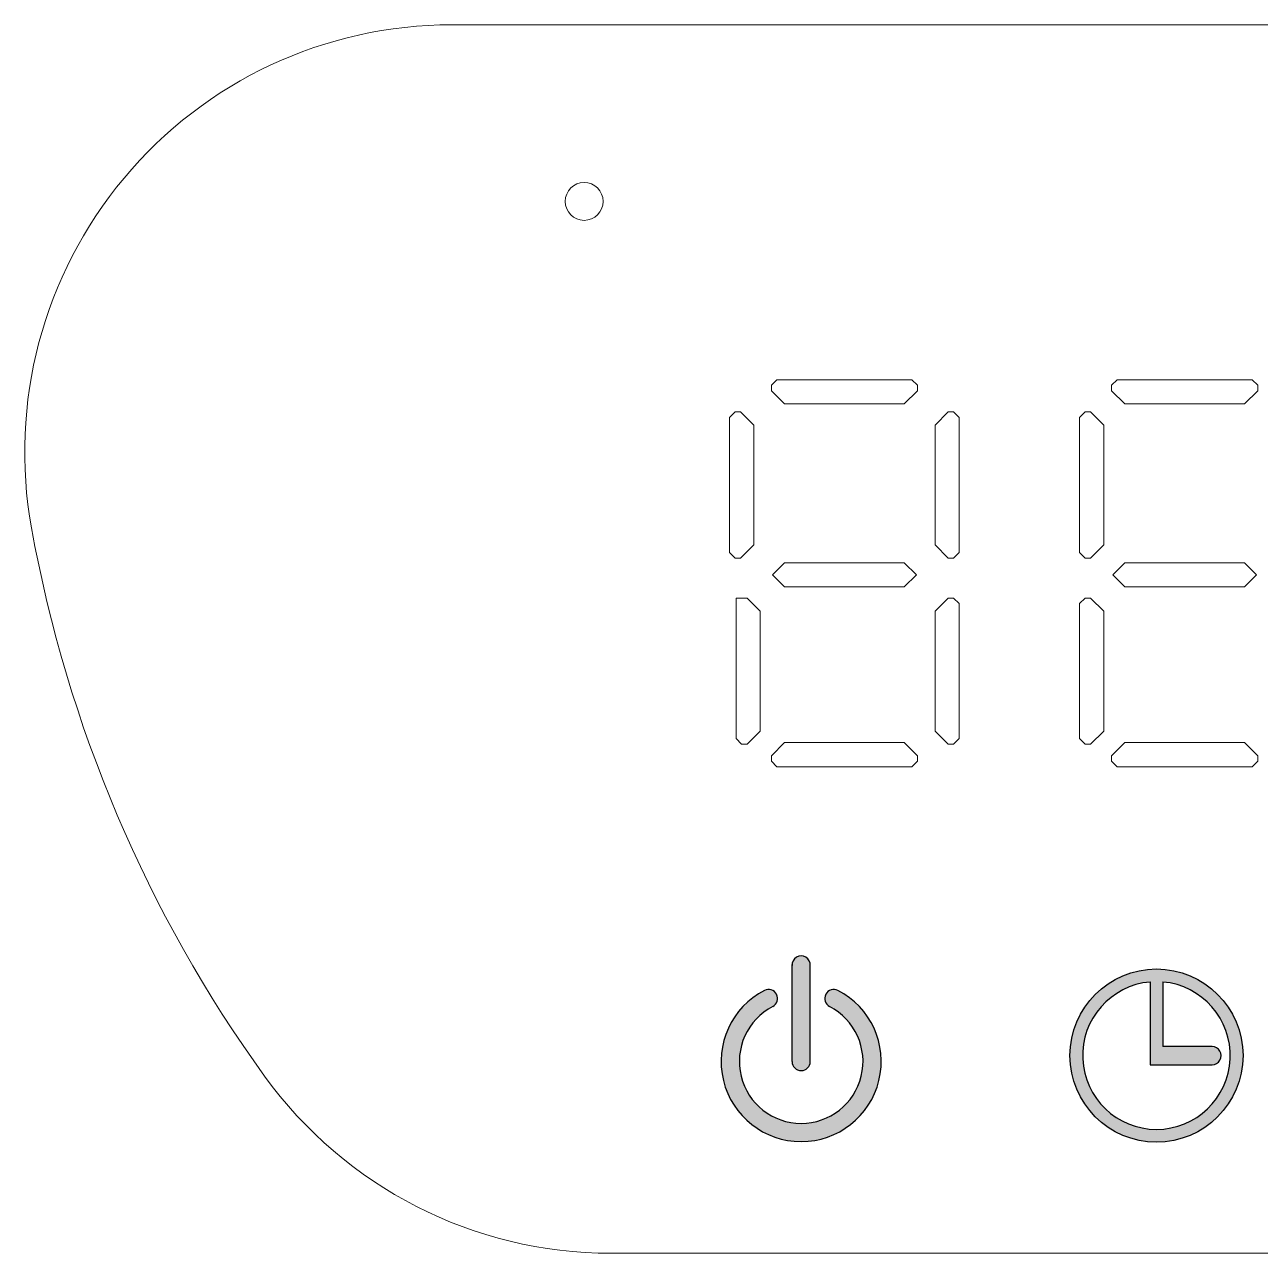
# Model space of a CAD drawing. Header units: inches. Extents: x -244 to 524, y 600 to 1121.
# Drawn here: x -110.91 to -62.02, y 991.62 to 1040.21 of the extents above; entities that cross this region are included whole.
import ezdxf

# ---------------------------------------------------------------- set-up
doc = ezdxf.new("R2010")
doc.units = ezdxf.units.IN
doc.layers.add('1', color=7, linetype='Continuous', true_color=0xffffff)

# ---------------------------------------------------------------- blocks, each defined once
blk = doc.blocks.new('时钟')
h = blk.add_hatch(color=253)
h.paths.add_polyline_path([(-2.378, 0, 1), (2.378, 0, 1)])
h.paths.add_polyline_path([(-0.175, 2.021), (-0.175, -0.25), (1.529, -0.25, 0.998898), (1.528, 0.25), (0.175, 0.25), (0.175, 2.021, -23.139181)], flags=16)
at = {"color": 253}
for p, q in [((-0.175, 2.021), (-0.175, -0.25)), ((0.175, 2.021), (0.175, 0.25)), ((1.528, 0.25), (0.175, 0.25)), ((-0.175, -0.25), (1.529, -0.25))]:
    blk.add_line(p, q, dxfattribs=at)
blk.add_circle((0, 0), 2.378, dxfattribs=at)
for centre, radius, start, end in [((0, 0), 2.028, 94.9492, 85.0508), ((1.528, 0), 0.25, 269.8737, 90)]:
    blk.add_arc(centre, radius, start, end, dxfattribs=at)
blk = doc.blocks.new('开关')
h = blk.add_hatch(color=253)
h.paths.add_polyline_path([(0.25, 2.66, 1), (-0.25, 2.638), (-0.25, 0, 1), (0.25, 0)])
h.paths.add_polyline_path([(1.01, 1.953, 1), (0.781, 1.509, -4.109347), (-0.781, 1.509, 1), (-1.01, 1.953, 4.109347)])
at = {"color": 253}
for p, q in [((-0.25, 0), (-0.25, 2.66)), ((0.25, 0), (0.25, 2.66))]:
    blk.add_line(p, q, dxfattribs=at)
for centre, radius, start, end in [((0, 2.649), 0.25, 357.5265, 182.4735), ((0, 0), 2.199, 117.3539, 62.6461), ((-0.896, 1.731), 0.25, 297.3539, 117.3539), ((0.896, 1.731), 0.25, 62.6461, 242.6461), ((0, 0), 1.699, 117.3539, 62.6461), ((0, 0), 0.25, 180, 0)]:
    blk.add_arc(centre, radius, start, end, dxfattribs=at)

msp = doc.modelspace()

# ---------------------------------------------------------------- linework, layer by layer
at = {"layer": '1', "color": 7, "linetype": 'Continuous', "lineweight": 18}
for p, q in [((-7.331, 1040.206), (-94.012, 1040.206)), ((-81.369, 1025.945), (-81.147, 1026.166)), ((-75.809, 1026.166), (-81.147, 1026.166)), ((-75.809, 1026.166), (-75.587, 1025.945)), ((-67.907, 1025.945), (-67.685, 1026.166)), ((-62.347, 1026.166), (-67.685, 1026.166)), ((-62.347, 1026.166), (-62.125, 1025.945)), ((-81.369, 1025.945), (-81.369, 1025.731)), ((-80.847, 1025.21), (-81.369, 1025.731)), ((-75.587, 1025.731), (-76.109, 1025.21)), ((-75.587, 1025.731), (-75.587, 1025.945)), ((-67.907, 1025.945), (-67.907, 1025.731)), ((-67.385, 1025.21), (-67.907, 1025.731)), ((-62.125, 1025.731), (-62.647, 1025.21)), ((-62.125, 1025.731), (-62.125, 1025.945)), ((-80.847, 1025.21), (-76.109, 1025.21)), ((-67.385, 1025.21), (-62.647, 1025.21)), ((-83.02, 1024.675), (-82.799, 1024.896)), ((-82.585, 1024.896), (-82.799, 1024.896)), ((-82.585, 1024.896), (-82.064, 1024.375)), ((-74.892, 1024.375), (-74.371, 1024.896)), ((-74.157, 1024.896), (-74.371, 1024.896)), ((-74.157, 1024.896), (-73.936, 1024.675)), ((-69.177, 1024.675), (-68.956, 1024.896)), ((-68.742, 1024.896), (-68.956, 1024.896)), ((-68.742, 1024.896), (-68.221, 1024.375)), ((-83.02, 1024.675), (-83.02, 1019.336)), ((-82.064, 1019.636), (-82.064, 1024.375)), ((-74.892, 1024.375), (-74.892, 1019.636)), ((-73.936, 1019.336), (-73.936, 1024.675)), ((-69.177, 1024.675), (-69.177, 1019.336)), ((-68.221, 1019.636), (-68.221, 1024.375)), ((-82.799, 1019.115), (-83.02, 1019.336)), ((-82.064, 1019.636), (-82.585, 1019.115)), ((-74.371, 1019.115), (-74.892, 1019.636)), ((-73.936, 1019.336), (-74.157, 1019.115)), ((-68.956, 1019.115), (-69.177, 1019.336)), ((-68.221, 1019.636), (-68.742, 1019.115)), ((-82.799, 1019.115), (-82.585, 1019.115)), ((-81.326, 1018.449), (-80.847, 1018.927)), ((-76.109, 1018.927), (-80.847, 1018.927)), ((-76.109, 1018.927), (-75.631, 1018.449)), ((-74.371, 1019.115), (-74.157, 1019.115)), ((-68.956, 1019.115), (-68.742, 1019.115)), ((-67.864, 1018.449), (-67.385, 1018.927)), ((-62.647, 1018.927), (-67.385, 1018.927)), ((-62.647, 1018.927), (-62.169, 1018.449)), ((-80.847, 1017.971), (-81.326, 1018.449)), ((-75.631, 1018.449), (-76.109, 1017.971)), ((-67.385, 1017.971), (-67.864, 1018.449)), ((-62.169, 1018.449), (-62.647, 1017.971)), ((-80.847, 1017.971), (-76.109, 1017.971)), ((-67.385, 1017.971), (-62.647, 1017.971)), ((-82.331, 1017.53), (-82.766, 1017.53)), ((-82.766, 1017.53), (-82.766, 1011.97)), ((-82.331, 1017.53), (-81.81, 1017.009)), ((-74.892, 1017.009), (-74.371, 1017.53)), ((-74.157, 1017.53), (-74.371, 1017.53)), ((-74.157, 1017.53), (-73.936, 1017.309)), ((-69.177, 1017.309), (-68.956, 1017.53)), ((-68.742, 1017.53), (-68.956, 1017.53)), ((-68.742, 1017.53), (-68.221, 1017.009)), ((-81.81, 1012.27), (-81.81, 1017.009)), ((-74.892, 1017.009), (-74.892, 1012.27)), ((-73.936, 1011.97), (-73.936, 1017.309)), ((-69.177, 1017.309), (-69.177, 1011.97)), ((-68.221, 1012.27), (-68.221, 1017.009)), ((-81.81, 1012.27), (-82.331, 1011.749)), ((-74.371, 1011.749), (-74.892, 1012.27)), ((-68.221, 1012.27), (-68.742, 1011.749)), ((-82.545, 1011.749), (-82.766, 1011.97)), ((-82.545, 1011.749), (-82.331, 1011.749)), ((-81.369, 1011.294), (-80.847, 1011.815)), ((-76.109, 1011.815), (-80.847, 1011.815)), ((-76.109, 1011.815), (-75.587, 1011.294)), ((-74.371, 1011.749), (-74.157, 1011.749)), ((-73.936, 1011.97), (-74.157, 1011.749)), ((-68.956, 1011.749), (-69.177, 1011.97)), ((-68.956, 1011.749), (-68.742, 1011.749)), ((-67.907, 1011.294), (-67.385, 1011.815)), ((-62.647, 1011.815), (-67.385, 1011.815)), ((-62.647, 1011.815), (-62.125, 1011.294)), ((-81.369, 1011.294), (-81.369, 1011.08)), ((-81.147, 1010.859), (-81.369, 1011.08)), ((-75.587, 1011.08), (-75.809, 1010.859)), ((-75.587, 1011.08), (-75.587, 1011.294)), ((-67.907, 1011.294), (-67.907, 1011.08)), ((-67.685, 1010.859), (-67.907, 1011.08)), ((-62.125, 1011.08), (-62.347, 1010.859)), ((-62.125, 1011.08), (-62.125, 1011.294)), ((-81.147, 1010.859), (-75.809, 1010.859)), ((-67.685, 1010.859), (-62.347, 1010.859)), ((-87.721, 991.617), (-7.331, 991.617))]:
    msp.add_line(p, q, dxfattribs=at)
msp.add_circle((-88.777, 1033.219), 0.75, dxfattribs=at)
for centre, radius, start, end in [((-94.012, 1023.306), 16.9, 90, 190.2249), ((-58.362, 1029.737), 53.125, 190.2249, 215.859), ((-87.721, 1008.517), 16.9, 215.859, 270)]:
    msp.add_arc(centre, radius, start, end, dxfattribs=at)

# ---------------------------------------------------------------- block references
at = {"xscale": 1.44, "yscale": 1.44, "zscale": 1.44}
msp.add_blockref('开关', (-80.19, 999.201), dxfattribs=at)
at = {"color": 253, "xscale": 1.44, "yscale": 1.44, "zscale": 1.44}
msp.add_blockref('时钟', (-66.132, 999.436), dxfattribs=at)

doc.saveas('drawing.dxf')
